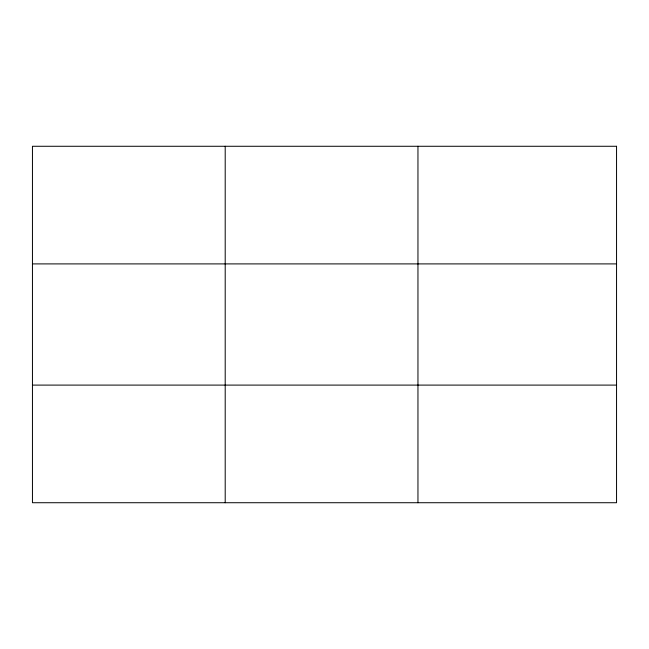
<?xml version="1.0" encoding="UTF-8"?>
<svg xmlns="http://www.w3.org/2000/svg" width="649" height="649" viewBox="0 0 649 649"><rect width="100%" height="100%" fill="white"/><g stroke="black" fill="none" stroke-linecap="round" stroke-linejoin="round"><path stroke-width="0.97" d="M225.203 146.276L225.203 502.724M417.956 146.276L417.956 502.724M32.45 263.9L616.55 263.9M32.45 385.1L616.55 385.1M616.55 146.276L616.55 502.724L32.45 502.724L32.45 146.276L616.55 146.276"/></g></svg>
